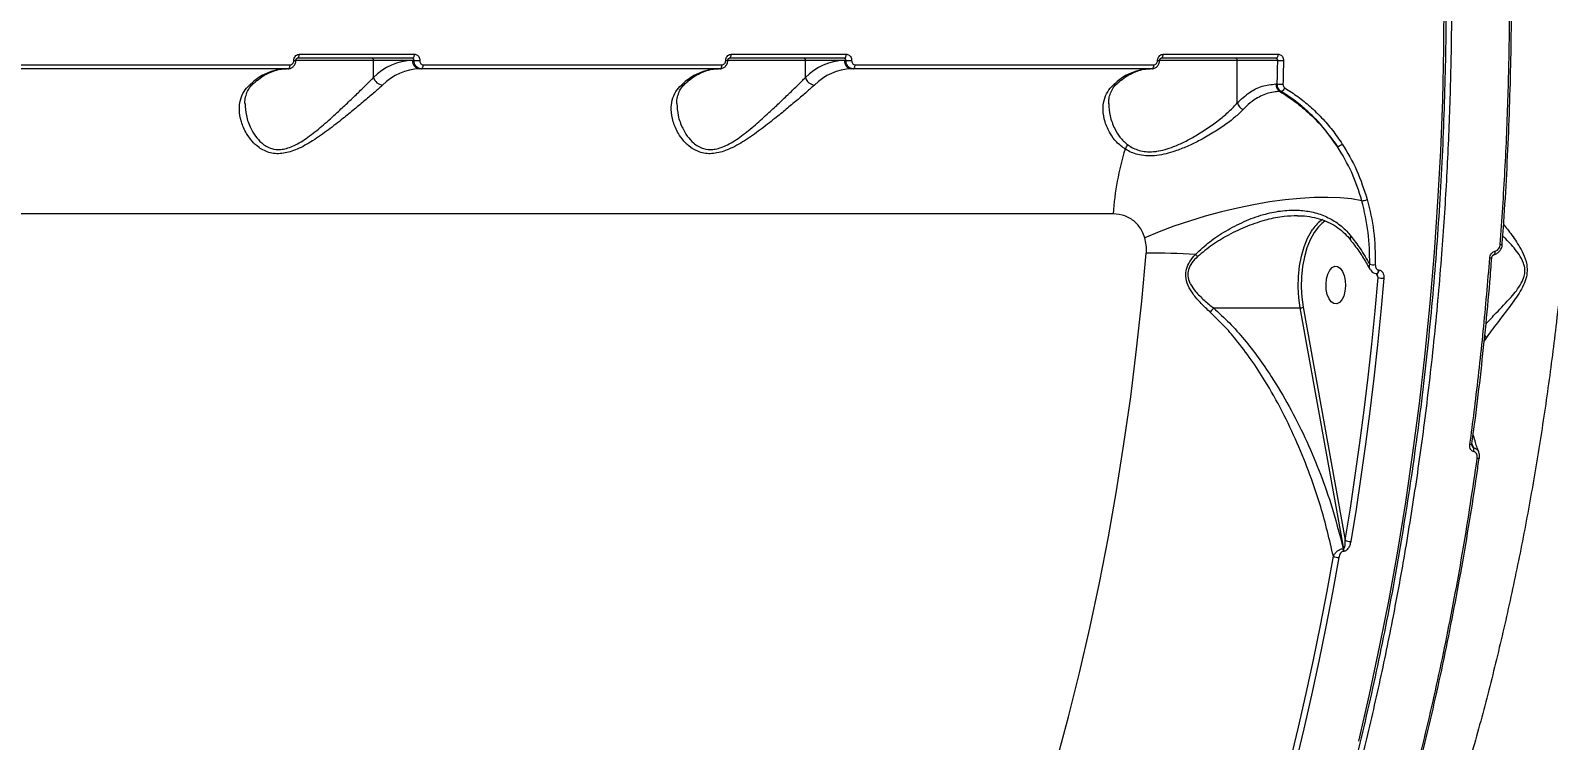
# Model space of a CAD drawing. Header units: millimetres. Extents: x -4688 to 6829, y -6350 to 4771.
# Drawn here: x 1654.7 to 2016.3, y 110 to 279 of the extents above; entities that cross this region are included whole.
import ezdxf

# ---------------------------------------------------------------- set-up
doc = ezdxf.new("R2010")
doc.units = ezdxf.units.MM
for name, color, linetype in [('DIKOM_ОБЪЕКТ', 7, 'Continuous'), ('DIKOM_РАЗМЕР_ЗОНА', 7, 'Continuous'), ('DIKOM_РАЗМЕР_ОБЪЕКТА', 7, 'Continuous')]:
    doc.layers.add(name, color=color, linetype=linetype)
doc.styles.add('style1', font='arial.ttf', dxfattribs={"width": 0.8})
doc.dimstyles.new('1-50', dxfattribs={"dimtxt": 300, "dimasz": 200, "dimexe": 100, "dimexo": 0, "dimgap": 100, "dimtad": 1, "dimtxsty": 'style1', "dimcen": 200, "dimclrd": 7, "dimclre": 7, "dimclrt": 7, "dimadec": 1, "dimazin": 2, "dimtfac": 1, "dimtmove": 0, "dimatfit": 2, "dimfxl": 0, "dimlwd": 25, "dimlwe": 18, "dimarcsym": 0})

# ---------------------------------------------------------------- blocks, each defined once
blk = doc.blocks.new('*D9')
at = {"layer": 'Defpoints', "color": 0, "transparency": 16777216}
for p in [(2285.35, 2926.08), (233.68, -3329.73), (5655.58, -3329.73)]:
    blk.add_point(p, dxfattribs=at)
at = {"layer": 'DIKOM_РАЗМЕР_ОБЪЕКТА', "color": 7, "lineweight": 18, "transparency": 16777216}
for p, q in [((2285.35, 2926.08), (5755.58, 2926.08)), ((233.68, -3329.73), (5755.58, -3329.73))]:
    blk.add_line(p, q, dxfattribs=at)
at = {"layer": 'DIKOM_РАЗМЕР_ОБЪЕКТА', "color": 7, "lineweight": 25, "transparency": 16777216}
blk.add_line((5655.58, 2726.08), (5655.58, -3129.73), dxfattribs=at)
at = {"layer": 'DIKOM_РАЗМЕР_ОБЪЕКТА', "color": 7, "transparency": 16777216}
for points in [[(5622.24, 2726.08), (5688.91, 2726.08), (5655.58, 2926.08)], [(5622.24, -3129.73), (5688.91, -3129.73), (5655.58, -3329.73)]]:
    blk.add_solid(points, dxfattribs=at)
at = {"layer": 'DIKOM_РАЗМЕР_ОБЪЕКТА', "color": 7, "transparency": 16777216, "insert": (5402.4, -130.27), "char_height": 300, "attachment_point": 5, "rotation": 90, "style": 'style1'}
blk.add_mtext('6250', dxfattribs=at)
blk = doc.blocks.new('*D10')
at = {"layer": 'Defpoints', "color": 0, "transparency": 16777216}
for p in [(2960.09, 4770.95), (741.18, -5330.34), (6729.08, -5330.34)]:
    blk.add_point(p, dxfattribs=at)
at = {"layer": 'DIKOM_РАЗМЕР_ЗОНА', "color": 7, "lineweight": 18, "transparency": 16777216}
for p, q in [((2960.09, 4770.95), (6829.08, 4770.95)), ((741.18, -5330.34), (6829.08, -5330.34))]:
    blk.add_line(p, q, dxfattribs=at)
at = {"layer": 'DIKOM_РАЗМЕР_ЗОНА', "color": 7, "lineweight": 25, "transparency": 16777216}
blk.add_line((6729.08, 4570.95), (6729.08, -5130.34), dxfattribs=at)
at = {"layer": 'DIKOM_РАЗМЕР_ЗОНА', "color": 7, "transparency": 16777216}
for points in [[(6695.74, 4570.95), (6762.41, 4570.95), (6729.08, 4770.95)], [(6695.74, -5130.34), (6762.41, -5130.34), (6729.08, -5330.34)]]:
    blk.add_solid(points, dxfattribs=at)
at = {"layer": 'DIKOM_РАЗМЕР_ЗОНА', "color": 7, "transparency": 16777216, "insert": (6475.9, -93.77), "char_height": 300, "attachment_point": 5, "rotation": 90, "style": 'style1'}
blk.add_mtext('10100', dxfattribs=at)
blk = doc.blocks.new('*D11')
at = {"layer": 'Defpoints', "color": 0, "transparency": 16777216}
for p in [(3703.08, 2652.76), (-3188.42, -47.63), (-3188.42, -4921.77)]:
    blk.add_point(p, dxfattribs=at)
at = {"layer": 'DIKOM_РАЗМЕР_ОБЪЕКТА', "color": 7, "lineweight": 18, "transparency": 16777216}
for p, q in [((3703.08, 2652.76), (3703.08, -5021.77)), ((-3188.42, -47.63), (-3188.42, -5021.77))]:
    blk.add_line(p, q, dxfattribs=at)
at = {"layer": 'DIKOM_РАЗМЕР_ОБЪЕКТА', "color": 7, "lineweight": 25, "transparency": 16777216}
blk.add_line((3503.08, -4921.77), (-2988.42, -4921.77), dxfattribs=at)
at = {"layer": 'DIKOM_РАЗМЕР_ОБЪЕКТА', "color": 7, "transparency": 16777216}
for points in [[(-2988.42, -4888.44), (-2988.42, -4955.11), (-3188.42, -4921.77)], [(3503.08, -4888.44), (3503.08, -4955.11), (3703.08, -4921.77)]]:
    blk.add_solid(points, dxfattribs=at)
at = {"layer": 'DIKOM_РАЗМЕР_ОБЪЕКТА', "color": 7, "transparency": 16777216, "insert": (4.08, -4668.6), "char_height": 300, "attachment_point": 5, "style": 'style1'}
blk.add_mtext('6900', dxfattribs=at)
blk = doc.blocks.new('*D12')
at = {"layer": 'Defpoints', "color": 0, "transparency": 16777216}
for p in [(4937.72, 2926.08), (-4688.42, -671.13), (4937.72, -6249.77)]:
    blk.add_point(p, dxfattribs=at)
at = {"layer": 'DIKOM_РАЗМЕР_ЗОНА', "color": 7, "lineweight": 18, "transparency": 16777216}
for p, q in [((4937.72, 2926.08), (4937.72, -6349.77)), ((-4688.42, -671.13), (-4688.42, -6349.77))]:
    blk.add_line(p, q, dxfattribs=at)
at = {"layer": 'DIKOM_РАЗМЕР_ЗОНА', "color": 7, "lineweight": 25, "transparency": 16777216}
blk.add_line((-4488.42, -6249.77), (4737.72, -6249.77), dxfattribs=at)
at = {"layer": 'DIKOM_РАЗМЕР_ЗОНА', "color": 7, "transparency": 16777216}
for points in [[(-4488.42, -6216.44), (-4488.42, -6283.11), (-4688.42, -6249.77)], [(4737.72, -6216.44), (4737.72, -6283.11), (4937.72, -6249.77)]]:
    blk.add_solid(points, dxfattribs=at)
at = {"layer": 'DIKOM_РАЗМЕР_ЗОНА', "color": 7, "transparency": 16777216, "insert": (124.65, -5996.6), "char_height": 300, "attachment_point": 5, "style": 'style1'}
blk.add_mtext('9650', dxfattribs=at)

msp = doc.modelspace()

# ---------------------------------------------------------------- linework, layer by layer
at = {"layer": 'DIKOM_ОБЪЕКТ', "color": 7, "linetype": 'Continuous', "lineweight": 15}
for p, q in [((1736.478, 271.865), (1717.92, 271.865)), ((1745.706, 272.365), (1718.277, 272.365)), ((1718.791, 273.331), (1746.221, 273.331)), ((1736.478, 267.815), (1736.478, 271.865)), ((1745.746, 271.865), (1736.478, 271.865)), ((1746.106, 271.865), (1745.746, 271.865)), ((1839.338, 271.865), (1820.78, 271.865)), ((1848.566, 272.365), (1821.137, 272.365)), ((1821.651, 273.331), (1849.081, 273.331)), ((1839.338, 267.815), (1839.338, 271.865)), ((1848.606, 271.865), (1839.338, 271.865)), ((1848.966, 271.865), (1848.606, 271.865)), ((1942.198, 271.865), (1923.64, 271.865)), ((1951.426, 272.365), (1923.997, 272.365)), ((1924.511, 273.331), (1951.941, 273.331)), ((1942.198, 261.763), (1942.198, 271.865)), ((1951.827, 271.865), (1942.198, 271.865)), ((1716.085, 269.865), (1644.94, 269.865)), ((1645.455, 270.825), (1716.6, 270.825)), ((1747.8, 269.865), (1747.461, 269.865)), ((1818.945, 269.865), (1747.8, 269.865)), ((1748.315, 270.825), (1819.46, 270.825)), ((1850.661, 269.865), (1850.321, 269.865)), ((1921.805, 269.865), (1850.661, 269.865)), ((1851.175, 270.825), (1922.32, 270.825)), ((1951.389, 266.252), (1951.697, 266.252)), ((1952.612, 264.468), (1952.328, 264.468)), ((1912.631, 235.363), (1612.623, 235.363)), ((2005.314, 228.148), (2005.313, 228.158)), ((1975.722, 220.181), (1975.297, 221.14)), ((1975.882, 221.961), (1975.963, 221.961)), ((1936.523, 212.949), (1957.192, 212.949)), ((1967.533, 155.66), (1957.192, 212.949)), ((1957.864, 213.114), (1967.873, 157.664)), ((2001.375, 205.698), (2001.012, 205.138)), ((1998.087, 180.606), (1998.484, 179.66)), ((1998.089, 180.64), (1998.089, 180.647)), ((1999.835, 177.233), (1999.837, 177.209)), ((1967.429, 155.66), (1967.533, 155.66)), ((1967.536, 155.013), (1967.432, 155.013))]:
    msp.add_line(p, q, dxfattribs=at)
at = {"layer": 'DIKOM_ОБЪЕКТ', "color": 7, "linetype": 'Continuous', "lineweight": 15, "flags": 128}
for points in [[(1971.106, 109.836), (1973.684, 120.949), (1976.095, 132.204), (1978.337, 143.589), (1980.407, 155.096), (1982.305, 166.714), (1984.029, 178.435), (1985.576, 190.248), (1986.947, 202.143), (1988.139, 214.11), (1989.151, 226.14), (1989.984, 238.221), (1990.635, 250.344), (1991.105, 262.499), (1991.393, 274.675), (1991.499, 286.863)], [(1718.277, 272.365), (1718.375, 272.384), (1718.47, 272.438), (1718.557, 272.527), (1718.634, 272.646), (1718.699, 272.792), (1718.747, 272.959), (1718.778, 273.14), (1718.791, 273.331)], [(1745.706, 272.365), (1745.804, 272.384), (1745.899, 272.438), (1745.987, 272.527), (1746.064, 272.646), (1746.128, 272.792), (1746.177, 272.959), (1746.208, 273.14), (1746.221, 273.331)], [(1821.137, 272.365), (1821.235, 272.384), (1821.33, 272.438), (1821.417, 272.527), (1821.495, 272.646), (1821.559, 272.792), (1821.607, 272.959), (1821.639, 273.14), (1821.651, 273.331)], [(1848.566, 272.365), (1848.664, 272.384), (1848.759, 272.438), (1848.847, 272.527), (1848.924, 272.646), (1848.988, 272.792), (1849.037, 272.959), (1849.068, 273.14), (1849.081, 273.331)], [(1923.997, 272.365), (1924.095, 272.384), (1924.19, 272.438), (1924.277, 272.527), (1924.355, 272.646), (1924.419, 272.792), (1924.467, 272.959), (1924.499, 273.14), (1924.511, 273.331)], [(1951.426, 272.365), (1951.524, 272.384), (1951.619, 272.438), (1951.707, 272.527), (1951.784, 272.646), (1951.848, 272.792), (1951.897, 272.959), (1951.928, 273.14), (1951.941, 273.331)], [(1951.697, 266.252), (1951.715, 266.954), (1951.733, 267.655), (1951.75, 268.357), (1951.766, 269.058), (1951.782, 269.76), (1951.798, 270.462), (1951.812, 271.163), (1951.827, 271.865)], [(1953.198, 271.827), (1953.184, 271.123), (1953.169, 270.42), (1953.154, 269.717), (1953.138, 269.013), (1953.122, 268.31), (1953.104, 267.607), (1953.087, 266.904), (1953.068, 266.201)], [(1716.085, 269.865), (1716.183, 269.883), (1716.278, 269.937), (1716.365, 270.025), (1716.442, 270.144), (1716.506, 270.289), (1716.555, 270.455), (1716.587, 270.635), (1716.6, 270.825)], [(1747.8, 269.865), (1747.898, 269.883), (1747.993, 269.937), (1748.08, 270.025), (1748.157, 270.144), (1748.221, 270.289), (1748.27, 270.455), (1748.302, 270.635), (1748.315, 270.825)], [(1818.945, 269.865), (1819.043, 269.883), (1819.138, 269.937), (1819.225, 270.025), (1819.302, 270.144), (1819.366, 270.289), (1819.415, 270.455), (1819.447, 270.635), (1819.46, 270.825)], [(1850.661, 269.865), (1850.758, 269.883), (1850.853, 269.937), (1850.94, 270.025), (1851.017, 270.144), (1851.081, 270.289), (1851.13, 270.455), (1851.162, 270.635), (1851.175, 270.825)], [(1921.805, 269.865), (1921.903, 269.883), (1921.998, 269.937), (1922.085, 270.025), (1922.162, 270.144), (1922.226, 270.289), (1922.275, 270.455), (1922.307, 270.635), (1922.32, 270.825)], [(1971.853, 238.481), (1969.422, 238.896), (1966.707, 239.159), (1963.733, 239.269), (1960.53, 239.223), (1957.129, 239.023), (1953.565, 238.67), (1949.872, 238.168), (1946.086, 237.522), (1942.246, 236.738), (1938.388, 235.824), (1934.552, 234.789), (1930.775, 233.644), (1927.094, 232.398), (1923.545, 231.066), (1920.165, 229.659)], [(1957.192, 212.949), (1956.856, 215.399), (1956.718, 217.92), (1956.779, 220.452), (1957.04, 222.936), (1957.494, 225.314), (1958.131, 227.528), (1958.934, 229.526), (1959.886, 231.263), (1960.18, 231.702)], [(1962.289, 233.023), (1961.52, 232.262), (1960.476, 230.873), (1959.553, 229.189), (1958.774, 227.251), (1958.157, 225.104), (1957.717, 222.799), (1957.464, 220.39), (1957.404, 217.934), (1957.538, 215.49), (1957.864, 213.114)], [(1963.15, 233.658), (1962.662, 233.324), (1962.289, 233.023)], [(1969.265, 230.043), (1969.132, 229.792), (1969.061, 229.567), (1969.054, 229.378), (1969.111, 229.232), (1969.12, 229.221)], [(1899.202, 105.345), (1901.989, 115.664), (1904.612, 126.144), (1907.069, 136.774), (1909.359, 147.544), (1911.478, 158.445), (1913.424, 169.467), (1915.197, 180.598), (1916.794, 191.83), (1918.214, 203.15), (1919.455, 214.55), (1920.517, 226.018)], [(2003.565, 226.445), (2003.564, 226.214), (2003.532, 226.005), (2003.473, 225.83), (2003.389, 225.701), (2003.286, 225.624), (2003.227, 225.606)], [(1963.633, 216.156), (1963.388, 217.345), (1963.326, 218.62), (1963.45, 219.878), (1963.753, 221.016), (1964.208, 221.943), (1964.779, 222.584), (1965.42, 222.886), (1966.079, 222.825), (1966.703, 222.406), (1967.24, 221.663), (1967.648, 220.656), (1967.893, 219.467), (1967.956, 218.192), (1967.831, 216.934), (1967.529, 215.796), (1967.073, 214.869), (1966.502, 214.228), (1965.861, 213.926), (1965.202, 213.987), (1964.579, 214.406), (1964.041, 215.149), (1963.633, 216.156)], [(1975.376, 221.118), (1975.514, 221.156), (1975.647, 221.271), (1975.759, 221.454), (1975.839, 221.691), (1975.882, 221.961)], [(1975.445, 221.119), (1975.45, 221.118), (1975.595, 221.156), (1975.728, 221.271), (1975.839, 221.454), (1975.92, 221.691), (1975.963, 221.961)], [(1967.873, 157.664), (1969.123, 165.341), (1970.298, 173.062), (1971.396, 180.826), (1972.416, 188.63), (1973.36, 196.47), (1974.225, 204.344), (1975.013, 212.248), (1975.722, 220.181)], [(1977.087, 220.019), (1976.377, 212.068), (1975.587, 204.144), (1974.72, 196.252), (1973.774, 188.393), (1972.751, 180.571), (1971.65, 172.788), (1970.473, 165.048), (1969.219, 157.353)], [(1997.597, 180.519), (1997.754, 180.524), (1997.886, 180.538), (1997.988, 180.562), (1998.056, 180.594), (1998.087, 180.632), (1998.089, 180.64)], [(1999.837, 177.209), (1999.832, 177.194), (1999.795, 177.157), (1999.725, 177.127), (1999.624, 177.104), (1999.496, 177.091), (1999.345, 177.086)], [(1950.738, 89.67), (1952.829, 97.426), (1954.835, 105.265), (1956.757, 113.184), (1958.594, 121.179), (1960.344, 129.246), (1962.007, 137.383), (1963.582, 145.585), (1965.068, 153.85)], [(1966.375, 153.554), (1964.885, 145.271), (1963.307, 137.05), (1961.641, 128.895), (1959.887, 120.81), (1958.046, 112.797), (1956.12, 104.861), (1954.109, 97.005), (1952.013, 89.232)]]:
    msp.add_lwpolyline(points, dxfattribs=at)
at = {"layer": 'DIKOM_ОБЪЕКТ', "color": 7, "linetype": 'Continuous', "lineweight": 15}
for centre, radius, start, end in [((1717.627, 274.288), 2.466, 266.52691, 277.82539), ((1736.011, 271.898), 0.468, 355.941, 85.2632), ((1746.244, 258.096), 13.778, 92.07182, 135.14077), ((1747.615, 271.733), 1.874, 175.941, 265.2632), ((1747.43, 294.745), 22.918, 266.68983, 270.12123), ((1820.487, 274.288), 2.466, 266.52691, 277.82539), ((1838.871, 271.898), 0.468, 355.941, 85.2632), ((1849.104, 258.096), 13.778, 92.07182, 135.14077), ((1850.475, 271.733), 1.874, 175.941, 265.2632), ((1850.29, 294.745), 22.918, 266.68983, 270.12123), ((1923.347, 274.288), 2.466, 266.52691, 277.82539), ((1941.731, 271.898), 0.468, 355.941, 85.2632), ((1953.15, 294.745), 22.918, 266.68983, 270.12123), ((1716.22, 256.752), 13.122, 92.07182, 135.14077), ((1738.785, 268.378), 2.375, 193.71354, 266.33967), ((1747.935, 256.752), 13.122, 92.07182, 135.14077), ((1819.08, 256.752), 13.122, 92.07182, 135.14077), ((1841.645, 268.378), 2.375, 193.71354, 266.33967), ((1850.795, 256.752), 13.122, 92.07182, 135.14077), ((1921.94, 256.752), 13.122, 92.07182, 135.14077), ((1706.954, 267.321), 1.314, 268.45368, 311.70223), ((1809.814, 267.321), 1.314, 268.45368, 311.70223), ((1912.674, 267.321), 1.314, 268.45368, 311.70223), ((1953.444, 266.195), 2.056, 178.40747, 237.13878), ((1953.02, 283.176), 16.976, 265.5293, 270.16297), ((1952.281, 265.728), 1.302, 284.70398, 341.12763), ((1944.62, 262.49), 2.528, 196.70825, 246.18643), ((1980.009, 230.901), 67.525, 162.88595, 176.21098), ((1913.246, 252.683), 2.935, 319.37139, 342.84164), ((1965.85, 253.31), 1.894, 274.81185, 314.89605), ((1971.991, 241.184), 2.707, 267.07144, 295.29354), ((1967.321, 226.945), 8.58, 124.16159, 146.32924), ((2004.968, 228.854), 0.787, 259.6568, 296.15764), ((1920.09, -1.782), 227.8, 86.94587, 89.89257), ((1908.18, 201.387), 34.192, 44.09711, 45.30789), ((2002.487, 225.544), 0.698, 257.82257, 299.26059), ((1974.673, 228.015), 4.773, 258.63424, 274.68033), ((1977.043, 225.497), 5.477, 256.04258, 270.46346), ((1928.766, 218.125), 9.325, 318.3772, 326.28433), ((1957.207, 214.334), 1.385, 269.37412, 298.29186), ((1996.959, 179.193), 1.595, 344.24007, 17.02909), ((1965.561, 155.329), 1.897, 350.40406, 10.04601), ((1965.665, 155.329), 1.897, 350.40406, 10.04601), ((1969.187, 160.287), 2.933, 243.38061, 270.63312), ((1966.361, 156.523), 2.969, 244.18067, 270.26837)]:
    msp.add_arc(centre, radius, start, end, dxfattribs=at)
for points, knots in [([(1980.344, 430.572), (1981.124, 426.251), (1982.893, 416.448), (1985.293, 400.903), (1987.541, 383.964), (1989.426, 366.771), (1990.946, 349.373), (1991.999, 333.223), (1992.678, 318.422), (1993.071, 304.993), (1993.243, 291.527), (1993.187, 276.727), (1992.82, 260.599), (1992.049, 243.17), (1990.849, 224.993), (1989.161, 206.127), (1987, 187.32), (1984.494, 169.364), (1981.932, 153.686), (1979.097, 138.355), (1976, 123.367), (1972.301, 107.416), (1968.07, 91.034), (1963.261, 74.317), (1958.015, 57.959), (1952.59, 42.626), (1947.499, 29.478), (1942.211, 16.834), (1936.733, 4.681), (1930.523, -7.993), (1924.013, -20.216), (1917.217, -31.947), (1910.132, -43.173), (1902.771, -53.862), (1895.143, -63.985), (1887.358, -73.393), (1879.446, -82.079), (1871.425, -90.047), (1863.198, -97.397), (1854.785, -104.099), (1846.898, -109.636), (1839.61, -114.179), (1832.949, -117.838), (1828.144, -120.271), (1825.546, -121.357), (1825.21, -121.498)], [0, 0, 0, 0, 0.0193268, 0.0438438, 0.068475, 0.0931491, 0.118025, 0.1429451, 0.161843, 0.180741, 0.1997169, 0.2186927, 0.2432097, 0.2678409, 0.292515, 0.3205472, 0.3486427, 0.3738249, 0.399053, 0.4180555, 0.4425725, 0.4672037, 0.4918778, 0.51991, 0.5480055, 0.5731877, 0.5984158, 0.6174184, 0.6419354, 0.6665665, 0.6912406, 0.7161362, 0.7410762, 0.7661674, 0.7914513, 0.8167816, 0.8412986, 0.8659298, 0.8906038, 0.9154994, 0.9404393, 0.9593274, 0.9782155, 0.9971813, 1, 1, 1, 1]), ([(2020.335, 362.387), (2020.836, 356.181), (2021.841, 343.755), (2022.761, 324.885), (2023.244, 305.865), (2023.239, 286.677), (2022.748, 267.405), (2021.759, 248.06), (2020.269, 228.742), (2018.395, 210.679), (2016.243, 193.922), (2013.905, 178.447), (2011.23, 163.122), (2008.216, 147.95), (2004.866, 132.979), (2001.178, 118.221), (1997.16, 103.731), (1993.085, 90.414), (1989.028, 78.245), (1985.088, 67.279), (1980.992, 56.674), (1976.748, 46.423), (1972.32, 36.44), (1967.787, 26.896), (1963.17, 17.8), (1958.477, 9.132), (1953.634, 0.753), (1948.537, -7.505), (1943.184, -15.598), (1937.624, -23.425), (1931.974, -30.791), (1927.236, -36.611), (1924.323, -39.849), (1923.36, -40.919)], [0, 0, 0, 0, 0.0400056, 0.0801075, 0.1205162, 0.1610245, 0.2019324, 0.2429438, 0.2842733, 0.3257097, 0.3596322, 0.3936139, 0.427782, 0.4620106, 0.4964808, 0.5310132, 0.5657369, 0.6005244, 0.6289343, 0.6573792, 0.6850527, 0.7127263, 0.74053, 0.7683337, 0.7948016, 0.8212694, 0.8478513, 0.8744332, 0.9027755, 0.9311527, 0.9587602, 0.9863678, 1, 1, 1, 1]), ([(2004.826, 228.08), (2005.226, 233.942), (2006.027, 245.677), (2006.737, 263.419), (2007.115, 281.253), (2007.033, 293.174), (2006.991, 299.139)], [0, 0, 0, 0, 0.24887747, 0.49819962, 0.74887264, 1, 1, 1, 1]), ([(2005.271, 228.161), (2005.369, 229.412), (2005.765, 234.467), (2006.295, 243.375), (2006.859, 254.876), (2007.25, 266.411), (2007.478, 277.965), (2007.555, 288.873), (2007.478, 295.926), (2007.443, 299.124)], [0, 0, 0, 0, 0.0533121, 0.2155153, 0.377836, 0.5402394, 0.7026896, 0.8651422, 1, 1, 1, 1]), ([(1823.661, -121.488), (1824.219, -121.25), (1826.716, -120.185), (1831.113, -117.984), (1836.846, -114.88), (1842.529, -111.448), (1848.163, -107.722), (1853.741, -103.696), (1859.261, -99.376), (1864.716, -94.763), (1870.104, -89.862), (1875.42, -84.677), (1880.661, -79.211), (1885.821, -73.468), (1890.897, -67.454), (1895.886, -61.172), (1900.784, -54.627), (1905.587, -47.825), (1910.291, -40.77), (1914.893, -33.468), (1919.389, -25.925), (1923.776, -18.145), (1928.051, -10.136), (1932.211, -1.903), (1936.253, 6.548), (1940.173, 15.211), (1943.969, 24.078), (1947.637, 33.143), (1951.176, 42.4), (1954.582, 51.841), (1957.853, 61.459), (1960.987, 71.247), (1963.981, 81.198), (1966.833, 91.304), (1969.541, 101.558), (1972.102, 111.952), (1974.516, 122.478), (1976.78, 133.128), (1978.892, 143.894), (1980.851, 154.768), (1982.656, 165.743), (1984.305, 176.809), (1985.797, 187.958), (1987.13, 199.183), (1988.304, 210.474), (1989.318, 221.823), (1990.172, 233.222), (1990.863, 244.662), (1991.394, 256.134), (1991.759, 267.63), (1991.948, 277.877), (1991.974, 284.29), (1991.984, 286.864)], [0, 0, 0, 0, 0.0058769, 0.0262677, 0.0466645, 0.067067, 0.0874749, 0.1078877, 0.1283049, 0.1487259, 0.1691502, 0.1895772, 0.2100064, 0.2304374, 0.2508697, 0.271303, 0.291737, 0.3121714, 0.332606, 0.3530406, 0.3734749, 0.393909, 0.4143428, 0.434776, 0.4552088, 0.4756411, 0.4960728, 0.516504, 0.5369346, 0.5573646, 0.5777942, 0.5982232, 0.6186517, 0.6390797, 0.6595072, 0.6799343, 0.700361, 0.7207873, 0.7412132, 0.7616388, 0.7820641, 0.8024891, 0.8229139, 0.8433384, 0.8637627, 0.8841868, 0.9046108, 0.9250347, 0.9454584, 0.9658821, 0.9863057, 1, 1, 1, 1]), ([(1716.119, 269.884), (1716.17, 269.88), (1716.442, 269.856), (1716.924, 270.043), (1717.47, 270.455), (1717.831, 271.067), (1717.99, 271.569), (1717.958, 271.831), (1717.956, 271.847)], [0, 0, 0, 0, 0.0531019, 0.2781556, 0.5037802, 0.7375314, 0.9841369, 1, 1, 1, 1]), ([(1716.6, 270.825), (1716.696, 270.836), (1716.89, 270.858), (1717.15, 271.03), (1717.349, 271.285), (1717.458, 271.566), (1717.472, 271.753), (1717.477, 271.827)], [0, 0, 0, 0, 0.21424003, 0.428583, 0.64317351, 0.85808196, 1, 1, 1, 1]), ([(1717.477, 271.827), (1717.486, 271.938), (1717.507, 272.218), (1717.669, 272.64), (1717.967, 273.022), (1718.357, 273.281), (1718.647, 273.314), (1718.791, 273.331)], [0, 0, 0, 0, 0.1418471, 0.3567284, 0.5713333, 0.7857186, 1, 1, 1, 1]), ([(1717.967, 271.845), (1717.967, 271.876), (1717.967, 271.962), (1718.007, 272.1), (1718.076, 272.23), (1718.157, 272.318), (1718.237, 272.363), (1718.263, 272.367), (1718.279, 272.365), (1718.279, 272.365)], [0, 0, 0, 0, 0.0835412, 0.2335453, 0.3872046, 0.5495173, 0.7301887, 0.9907863, 1, 1, 1, 1]), ([(1746.106, 271.865), (1746.105, 271.921), (1746.102, 272.034), (1746.037, 272.184), (1745.934, 272.297), (1745.817, 272.357), (1745.737, 272.363), (1745.706, 272.365)], [0, 0, 0, 0, 0.21547407, 0.43064771, 0.64534848, 0.85958516, 1, 1, 1, 1]), ([(1747.8, 269.865), (1747.675, 269.875), (1747.357, 269.899), (1746.877, 270.138), (1746.446, 270.591), (1746.157, 271.19), (1746.123, 271.64), (1746.106, 271.865)], [0, 0, 0, 0, 0.1407273, 0.3554498, 0.5702908, 0.7851571, 1, 1, 1, 1]), ([(1746.221, 273.331), (1746.315, 273.323), (1746.553, 273.305), (1746.912, 273.125), (1747.232, 272.785), (1747.445, 272.334), (1747.467, 271.996), (1747.478, 271.827)], [0, 0, 0, 0, 0.14062014, 0.3550994, 0.56986808, 0.78488261, 1, 1, 1, 1]), ([(1747.478, 271.827), (1747.485, 271.714), (1747.5, 271.489), (1747.642, 271.188), (1747.855, 270.962), (1748.093, 270.842), (1748.252, 270.829), (1748.315, 270.825)], [0, 0, 0, 0, 0.2151387, 0.4301737, 0.6449794, 0.8594762, 1, 1, 1, 1]), ([(1818.979, 269.884), (1819.03, 269.88), (1819.302, 269.856), (1819.784, 270.043), (1820.33, 270.455), (1820.691, 271.067), (1820.851, 271.569), (1820.818, 271.831), (1820.816, 271.847)], [0, 0, 0, 0, 0.05310194, 0.27815557, 0.5037802, 0.73753141, 0.98413688, 1, 1, 1, 1]), ([(1819.46, 270.825), (1819.556, 270.836), (1819.75, 270.858), (1820.01, 271.03), (1820.209, 271.285), (1820.318, 271.566), (1820.332, 271.753), (1820.337, 271.827)], [0, 0, 0, 0, 0.21424003, 0.428583, 0.64317351, 0.85808196, 1, 1, 1, 1]), ([(1820.337, 271.827), (1820.346, 271.938), (1820.367, 272.218), (1820.529, 272.64), (1820.827, 273.022), (1821.217, 273.281), (1821.507, 273.314), (1821.651, 273.331)], [0, 0, 0, 0, 0.1418471, 0.3567284, 0.5713333, 0.7857186, 1, 1, 1, 1]), ([(1820.827, 271.845), (1820.827, 271.876), (1820.827, 271.962), (1820.867, 272.1), (1820.936, 272.23), (1821.017, 272.318), (1821.097, 272.363), (1821.123, 272.367), (1821.139, 272.365), (1821.139, 272.365)], [0, 0, 0, 0, 0.0835412, 0.2335453, 0.3872046, 0.5495173, 0.7301887, 0.9907863, 1, 1, 1, 1]), ([(1848.966, 271.865), (1848.965, 271.921), (1848.962, 272.034), (1848.897, 272.184), (1848.794, 272.297), (1848.677, 272.357), (1848.597, 272.363), (1848.566, 272.365)], [0, 0, 0, 0, 0.2154741, 0.4306477, 0.6453485, 0.8595852, 1, 1, 1, 1]), ([(1850.661, 269.865), (1850.535, 269.875), (1850.217, 269.899), (1849.737, 270.138), (1849.307, 270.591), (1849.017, 271.19), (1848.983, 271.64), (1848.966, 271.865)], [0, 0, 0, 0, 0.1407273, 0.3554498, 0.5702908, 0.7851571, 1, 1, 1, 1]), ([(1849.081, 273.331), (1849.175, 273.323), (1849.414, 273.305), (1849.772, 273.125), (1850.092, 272.785), (1850.306, 272.334), (1850.327, 271.996), (1850.338, 271.827)], [0, 0, 0, 0, 0.1406201, 0.3550994, 0.5698681, 0.7848826, 1, 1, 1, 1]), ([(1850.338, 271.827), (1850.346, 271.714), (1850.36, 271.489), (1850.502, 271.188), (1850.715, 270.962), (1850.953, 270.842), (1851.112, 270.829), (1851.175, 270.825)], [0, 0, 0, 0, 0.21513871, 0.43017365, 0.64497936, 0.85947623, 1, 1, 1, 1]), ([(1921.839, 269.884), (1921.891, 269.88), (1922.162, 269.856), (1922.644, 270.043), (1923.19, 270.455), (1923.551, 271.067), (1923.711, 271.569), (1923.678, 271.831), (1923.676, 271.847)], [0, 0, 0, 0, 0.0531019, 0.2781556, 0.5037802, 0.7375314, 0.9841369, 1, 1, 1, 1]), ([(1922.32, 270.825), (1922.417, 270.836), (1922.61, 270.858), (1922.87, 271.03), (1923.069, 271.285), (1923.178, 271.566), (1923.192, 271.753), (1923.198, 271.827)], [0, 0, 0, 0, 0.21424, 0.428583, 0.6431735, 0.858082, 1, 1, 1, 1]), ([(1923.198, 271.827), (1923.206, 271.938), (1923.227, 272.218), (1923.389, 272.64), (1923.687, 273.022), (1924.077, 273.281), (1924.367, 273.314), (1924.511, 273.331)], [0, 0, 0, 0, 0.1418471, 0.3567284, 0.5713333, 0.7857186, 1, 1, 1, 1]), ([(1923.687, 271.845), (1923.687, 271.876), (1923.687, 271.962), (1923.727, 272.1), (1923.796, 272.23), (1923.877, 272.318), (1923.957, 272.363), (1923.983, 272.367), (1923.999, 272.365), (1923.999, 272.365)], [0, 0, 0, 0, 0.0835412, 0.2335453, 0.3872046, 0.5495173, 0.7301887, 0.9907863, 1, 1, 1, 1]), ([(1951.827, 271.865), (1951.825, 271.921), (1951.822, 272.034), (1951.757, 272.184), (1951.654, 272.297), (1951.537, 272.357), (1951.457, 272.363), (1951.426, 272.365)], [0, 0, 0, 0, 0.2154741, 0.4306477, 0.6453485, 0.8595852, 1, 1, 1, 1]), ([(1951.941, 273.331), (1952.035, 273.323), (1952.274, 273.305), (1952.632, 273.125), (1952.952, 272.785), (1953.166, 272.334), (1953.187, 271.996), (1953.198, 271.827)], [0, 0, 0, 0, 0.1406201, 0.3550994, 0.5698681, 0.7848826, 1, 1, 1, 1]), ([(1705.848, 261.576), (1705.908, 260.633), (1706.034, 258.685), (1706.986, 256.041), (1708.27, 253.827), (1709.543, 252.375), (1710.901, 251.391), (1712.382, 250.736), (1713.829, 250.592), (1715.269, 250.784), (1716.458, 251.11), (1718.594, 252.056), (1721.36, 253.891), (1724.622, 256.572), (1727.596, 259.256), (1730.265, 261.756), (1732.578, 263.966), (1734.733, 266.05), (1735.891, 267.221), (1736.478, 267.815)], [0, 0, 0, 0, 0.08373213, 0.17304382, 0.23023977, 0.28860065, 0.32254719, 0.35740503, 0.4073006, 0.42059226, 0.45172428, 0.48389307, 0.56074885, 0.64262817, 0.72675779, 0.794632, 0.86368792, 0.93089378, 1, 1, 1, 1]), ([(1707.832, 266.343), (1708.101, 266.582), (1708.887, 267.28), (1710.215, 268.219), (1711.812, 269.064), (1713.429, 269.618), (1714.74, 269.842), (1715.516, 269.86), (1715.745, 269.865)], [0, 0, 0, 0, 0.1033917, 0.301913, 0.5017395, 0.7047507, 0.9124602, 1, 1, 1, 1]), ([(1808.708, 261.576), (1808.768, 260.633), (1808.894, 258.685), (1809.846, 256.041), (1811.13, 253.827), (1812.403, 252.375), (1813.761, 251.391), (1815.242, 250.736), (1816.689, 250.592), (1818.13, 250.784), (1819.318, 251.11), (1821.454, 252.056), (1824.221, 253.891), (1827.482, 256.572), (1830.456, 259.256), (1833.125, 261.756), (1835.438, 263.966), (1837.593, 266.05), (1838.751, 267.221), (1839.338, 267.815)], [0, 0, 0, 0, 0.0837321, 0.1730438, 0.2302398, 0.2886007, 0.3225472, 0.357405, 0.4073006, 0.4205923, 0.4517243, 0.4838931, 0.5607489, 0.6426282, 0.7267578, 0.794632, 0.8636879, 0.9308938, 1, 1, 1, 1]), ([(1810.692, 266.343), (1810.961, 266.582), (1811.747, 267.28), (1813.075, 268.219), (1814.672, 269.064), (1816.289, 269.618), (1817.6, 269.842), (1818.376, 269.86), (1818.606, 269.865)], [0, 0, 0, 0, 0.1033917, 0.301913, 0.5017395, 0.7047507, 0.9124602, 1, 1, 1, 1]), ([(1913.552, 266.343), (1913.821, 266.582), (1914.607, 267.28), (1915.935, 268.219), (1917.532, 269.064), (1919.149, 269.618), (1920.46, 269.842), (1921.236, 269.86), (1921.466, 269.865)], [0, 0, 0, 0, 0.1033917, 0.301913, 0.5017395, 0.7047507, 0.9124602, 1, 1, 1, 1]), ([(1738.634, 266.008), (1738.027, 265.462), (1736.793, 264.354), (1734.469, 262.381), (1731.915, 260.251), (1729.006, 257.884), (1725.703, 255.305), (1722.074, 252.736), (1718.472, 250.691), (1715.525, 249.746), (1713.391, 249.616), (1711.852, 249.832), (1710.426, 250.352), (1708.909, 251.269), (1707.44, 252.653), (1705.961, 254.735), (1704.847, 257.302), (1704.394, 260.002), (1704.656, 262.429), (1705.438, 264.417), (1706.454, 265.509), (1706.919, 266.008)], [0, 0, 0, 0, 0.0545824, 0.1110311, 0.1659464, 0.2220128, 0.2890718, 0.3579604, 0.4226727, 0.4774036, 0.5047497, 0.5330995, 0.5623538, 0.592382, 0.6398889, 0.6885844, 0.7592835, 0.8320596, 0.8901594, 0.9498675, 1, 1, 1, 1]), ([(1705.847, 261.576), (1705.843, 261.626), (1705.796, 262.203), (1705.974, 263.196), (1706.39, 264.473), (1707.003, 265.505), (1707.584, 266.081), (1707.844, 266.339)], [0, 0, 0, 0, 0.0261844, 0.2986222, 0.570569, 0.8074418, 1, 1, 1, 1]), ([(1841.494, 266.008), (1840.887, 265.462), (1839.653, 264.354), (1837.329, 262.381), (1834.775, 260.251), (1831.866, 257.884), (1828.563, 255.305), (1824.934, 252.736), (1821.332, 250.691), (1818.385, 249.746), (1816.251, 249.616), (1814.712, 249.832), (1813.286, 250.352), (1811.769, 251.269), (1810.3, 252.653), (1808.821, 254.735), (1807.707, 257.302), (1807.254, 260.002), (1807.516, 262.429), (1808.298, 264.417), (1809.315, 265.509), (1809.779, 266.008)], [0, 0, 0, 0, 0.0545824, 0.1110311, 0.1659464, 0.2220128, 0.2890718, 0.3579604, 0.4226727, 0.4774036, 0.5047497, 0.5330995, 0.5623538, 0.592382, 0.6398889, 0.6885844, 0.7592835, 0.8320596, 0.8901594, 0.9498675, 1, 1, 1, 1]), ([(1808.707, 261.576), (1808.703, 261.626), (1808.656, 262.203), (1808.834, 263.196), (1809.25, 264.473), (1809.863, 265.505), (1810.444, 266.081), (1810.704, 266.339)], [0, 0, 0, 0, 0.0261844, 0.2986222, 0.570569, 0.8074418, 1, 1, 1, 1]), ([(1915.474, 250.772), (1914.766, 251.294), (1913.35, 252.341), (1911.755, 254.617), (1910.579, 257.232), (1910.118, 259.957), (1910.364, 262.374), (1911.14, 264.392), (1912.162, 265.494), (1912.639, 266.008)], [0, 0, 0, 0, 0.1281522, 0.2567389, 0.4268156, 0.5968782, 0.7373104, 0.8775716, 1, 1, 1, 1]), ([(1911.578, 261.524), (1911.585, 261.937), (1911.599, 262.854), (1911.955, 264.124), (1912.583, 265.269), (1913.134, 266), (1913.528, 266.312), (1913.562, 266.339)], [0, 0, 0, 0, 0.22050198, 0.48946668, 0.75587037, 0.9790023, 1, 1, 1, 1]), ([(1942.198, 261.763), (1943.113, 262.609), (1944.997, 264.352), (1948.109, 265.926), (1950.285, 266.142), (1951.389, 266.252)], [0, 0, 0, 0, 0.3175173, 0.6539172, 1, 1, 1, 1]), ([(1952.328, 264.468), (1951.307, 264.372), (1949.235, 264.177), (1946.558, 262.77), (1944.696, 261.288), (1943.844, 260.425), (1943.599, 260.177)], [0, 0, 0, 0, 0.3362341, 0.6822364, 0.9087879, 1, 1, 1, 1]), ([(1952.612, 264.468), (1952.568, 264.496), (1952.356, 264.631), (1952.033, 264.979), (1951.745, 265.576), (1951.713, 266.027), (1951.697, 266.252)], [0, 0, 0, 0, 0.0806489, 0.3870727, 0.6935679, 1, 1, 1, 1]), ([(1952.328, 264.468), (1953.566, 263.677), (1956.053, 262.087), (1959.589, 259.069), (1962.989, 255.569), (1964.998, 252.81), (1966.009, 251.422)], [0, 0, 0, 0, 0.2373861, 0.4771596, 0.7370093, 1, 1, 1, 1]), ([(1966.009, 251.422), (1964.521, 253.483), (1962.27, 256.601), (1958.631, 260.096), (1955.72, 262.486), (1953.637, 263.814), (1952.612, 264.468)], [0, 0, 0, 0, 0.3951678, 0.5979285, 0.8021812, 1, 1, 1, 1]), ([(1953.068, 266.201), (1953.075, 266.088), (1953.088, 265.862), (1953.228, 265.562), (1953.387, 265.388), (1953.492, 265.32), (1953.514, 265.306)], [0, 0, 0, 0, 0.3067236, 0.613302, 0.919473, 1, 1, 1, 1]), ([(1953.514, 265.306), (1954.559, 264.638), (1956.646, 263.303), (1959.57, 260.917), (1962.327, 258.244), (1964.907, 255.278), (1966.425, 253.074), (1967.187, 251.968)], [0, 0, 0, 0, 0.1976813, 0.3947, 0.5930892, 0.7957984, 1, 1, 1, 1]), ([(1911.557, 261.589), (1911.624, 260.615), (1911.761, 258.634), (1912.777, 255.901), (1914.15, 253.509), (1915.411, 252.386), (1916.051, 251.817)], [0, 0, 0, 0, 0.2830979, 0.5754365, 0.784745, 1, 1, 1, 1]), ([(1916.051, 251.817), (1916.191, 251.719), (1917.094, 251.091), (1918.655, 250.39), (1920.838, 250.074), (1922.155, 250.123), (1923.544, 250.303), (1925.006, 250.624), (1927.245, 251.387), (1929.689, 252.49), (1932.452, 253.999), (1935.267, 255.788), (1937.969, 257.772), (1940.372, 259.794), (1941.584, 261.101), (1942.198, 261.763)], [0, 0, 0, 0, 0.0201015, 0.1287258, 0.1852706, 0.2440052, 0.254864, 0.3167944, 0.3805909, 0.4664196, 0.5546309, 0.663824, 0.7761654, 0.8865567, 1, 1, 1, 1]), ([(1943.599, 260.177), (1942.967, 259.563), (1941.683, 258.316), (1939.146, 256.403), (1936.234, 254.493), (1933.24, 252.8), (1930.246, 251.353), (1927.635, 250.317), (1925.204, 249.596), (1923.038, 249.187), (1920.89, 249.078), (1918.399, 249.379), (1916.623, 250.073), (1915.628, 250.678), (1915.474, 250.772)], [0, 0, 0, 0, 0.1084786, 0.2202175, 0.3276464, 0.4383071, 0.5238012, 0.6115056, 0.6745126, 0.7390859, 0.8027725, 0.8688952, 0.9797316, 1, 1, 1, 1]), ([(1971.853, 238.481), (1971.121, 240.753), (1969.641, 245.35), (1967.229, 249.383), (1966.009, 251.422)], [0, 0, 0, 0, 0.4941564, 1, 1, 1, 1]), ([(1967.187, 251.968), (1968.405, 249.932), (1970.869, 245.811), (1972.382, 241.113), (1973.147, 238.737)], [0, 0, 0, 0, 0.4941765, 1, 1, 1, 1]), ([(1973.147, 238.737), (1973.744, 236.251), (1974.953, 231.218), (1975.026, 225.933), (1975.063, 223.258)], [0, 0, 0, 0, 0.4938421, 1, 1, 1, 1]), ([(1920.165, 229.659), (1919.976, 230.179), (1919.449, 231.633), (1917.874, 233.558), (1915.456, 235.074), (1913.579, 235.266), (1912.631, 235.363)], [0, 0, 0, 0, 0.1529617, 0.4283712, 0.7114357, 1, 1, 1, 1]), ([(1932.227, 225.694), (1933.329, 226.725), (1935.56, 228.812), (1939.507, 231.382), (1943.792, 233.614), (1948.177, 235.217), (1952.487, 236.137), (1956.357, 236.337), (1959.937, 235.894), (1963.112, 234.896), (1966.055, 233.255), (1968.05, 231.519), (1969.031, 230.327), (1969.265, 230.043)], [0, 0, 0, 0, 0.102482, 0.2075129, 0.3191327, 0.4335144, 0.5324169, 0.6339808, 0.7173043, 0.8028965, 0.8863178, 0.9729279, 1, 1, 1, 1]), ([(1973.733, 223.335), (1973.699, 225.89), (1973.632, 231.061), (1972.45, 235.988), (1971.853, 238.481)], [0, 0, 0, 0, 0.4938461, 1, 1, 1, 1]), ([(1956.54, 234.848), (1955.488, 234.837), (1953.052, 234.811), (1949.034, 233.97), (1944.566, 232.498), (1940.244, 230.446), (1936.198, 228.073), (1933.897, 226.151), (1932.735, 225.181)], [0, 0, 0, 0, 0.12568404, 0.29114375, 0.47471971, 0.66255656, 0.82971519, 1, 1, 1, 1]), ([(1956.537, 234.869), (1956.88, 234.876), (1958.047, 234.9), (1959.962, 234.63), (1962.223, 234.068), (1964.297, 233.209), (1966.168, 232.074), (1967.798, 230.764), (1968.693, 229.704), (1969.11, 229.211)], [0, 0, 0, 0, 0.0698046, 0.2376818, 0.402735, 0.5616213, 0.7158657, 0.86762, 1, 1, 1, 1]), ([(2005.617, 232.839), (2005.672, 232.772), (2006.319, 231.979), (2007.512, 230.398), (2008.969, 228.265), (2010.082, 226.376), (2010.937, 224.4), (2011.301, 222.303), (2011.105, 220.318), (2010.362, 218.321), (2009.292, 216.428), (2007.424, 213.678), (2004.82, 210.34), (2002.636, 207.471), (2001.588, 205.997), (2001.375, 205.698)], [0, 0, 0, 0, 0.012877, 0.1513486, 0.2219428, 0.2931363, 0.3699423, 0.4181726, 0.4672395, 0.520145, 0.5795121, 0.6404855, 0.7974859, 0.9589321, 1, 1, 1, 1]), ([(1920.517, 226.018), (1920.522, 226.076), (1920.572, 226.716), (1920.567, 227.97), (1920.3, 229.089), (1920.165, 229.659)], [0, 0, 0, 0, 0.04681166, 0.51427785, 1, 1, 1, 1]), ([(1969.078, 229.21), (1969.256, 228.987), (1970.155, 227.862), (1971.61, 225.791), (1972.986, 223.634), (1973.637, 222.4), (1973.793, 222.103)], [0, 0, 0, 0, 0.096175, 0.4862857, 0.8765586, 1, 1, 1, 1]), ([(1969.265, 230.043), (1970.009, 229.064), (1971.681, 226.865), (1973, 224.595), (1973.733, 223.335)], [0, 0, 0, 0, 0.4451133, 1, 1, 1, 1]), ([(2001.428, 209.205), (2002.226, 210.046), (2004.052, 211.97), (2006.64, 214.614), (2008.67, 217.042), (2009.799, 218.658), (2010.549, 220.325), (2010.708, 221.51), (2010.667, 222.583), (2010.314, 224.015), (2009.338, 225.683), (2008.104, 227.269), (2006.762, 228.765), (2005.892, 229.597), (2005.417, 230.052)], [0, 0, 0, 0, 0.1504866, 0.3443874, 0.4133799, 0.4836468, 0.541461, 0.5840281, 0.5937675, 0.6462988, 0.7340111, 0.8164484, 0.8996926, 1, 1, 1, 1]), ([(2003.227, 225.616), (2003.256, 225.618), (2003.54, 225.636), (2004.053, 225.895), (2004.676, 226.424), (2005.106, 227.175), (2005.327, 227.789), (2005.304, 228.121), (2005.302, 228.15)], [0, 0, 0, 0, 0.0254032, 0.2493761, 0.4781205, 0.7190666, 0.9751379, 1, 1, 1, 1]), ([(2003.565, 226.445), (2003.708, 226.487), (2003.992, 226.571), (2004.363, 226.895), (2004.653, 227.334), (2004.792, 227.755), (2004.819, 228.011), (2004.826, 228.08)], [0, 0, 0, 0, 0.216891, 0.4334722, 0.6619726, 0.9080849, 1, 1, 1, 1]), ([(1935.737, 211.931), (1935.005, 212.617), (1933.531, 213.996), (1931.744, 216.094), (1930.413, 218.239), (1929.803, 220.268), (1930.016, 222.289), (1930.852, 224.082), (1931.756, 225.142), (1932.227, 225.694)], [0, 0, 0, 0, 0.1836407, 0.3692282, 0.5090692, 0.6522032, 0.7508521, 0.870207, 1, 1, 1, 1]), ([(1932.735, 225.181), (1932.259, 224.696), (1931.36, 223.782), (1930.499, 222.183), (1930.313, 220.46), (1930.69, 219.313), (1931.329, 218.067), (1932.381, 216.64), (1934.243, 214.783), (1935.76, 213.563), (1936.523, 212.949)], [0, 0, 0, 0, 0.1298043, 0.2451349, 0.3384772, 0.4558055, 0.4772513, 0.6177466, 0.807631, 1, 1, 1, 1]), ([(1997.597, 180.519), (1997.684, 181.163), (1998.121, 184.387), (1999.265, 193.328), (2000.864, 207.434), (2001.848, 219.049), (2002.34, 224.862)], [0, 0, 0, 0, 0.0441412, 0.2207137, 0.6100127, 1, 1, 1, 1]), ([(1998.068, 180.65), (1998.283, 182.187), (1999.016, 187.438), (2000.101, 196.475), (2001.316, 207.74), (2002.217, 217.23), (2002.657, 222.978), (2002.806, 224.94)], [0, 0, 0, 0, 0.1055842, 0.3605428, 0.6149038, 0.8684801, 1, 1, 1, 1]), ([(2002.34, 224.862), (2002.347, 224.929), (2002.374, 225.175), (2002.507, 225.581), (2002.787, 226.006), (2003.148, 226.322), (2003.426, 226.404), (2003.565, 226.445)], [0, 0, 0, 0, 0.0918816, 0.335558, 0.5630753, 0.7814373, 1, 1, 1, 1]), ([(2002.834, 224.934), (2002.836, 224.975), (2002.843, 225.095), (2002.909, 225.28), (2003.011, 225.447), (2003.114, 225.552), (2003.197, 225.599), (2003.217, 225.603), (2003.226, 225.605)], [0, 0, 0, 0, 0.1185809, 0.347337, 0.5265261, 0.6851753, 0.8516992, 1, 1, 1, 1]), ([(1973.854, 222.139), (1973.833, 222.169), (1973.708, 222.35), (1973.653, 222.771), (1973.708, 223.159), (1973.733, 223.335)], [0, 0, 0, 0, 0.1007109, 0.5926873, 1, 1, 1, 1]), ([(1973.881, 222.111), (1973.951, 221.974), (1974.118, 221.65), (1974.571, 221.308), (1975.031, 221.112), (1975.302, 221.137), (1975.374, 221.144)], [0, 0, 0, 0, 0.2415986, 0.5736268, 0.8856281, 1, 1, 1, 1]), ([(1975.063, 223.258), (1975.071, 223.092), (1975.087, 222.764), (1975.251, 222.362), (1975.474, 222.099), (1975.691, 221.978), (1975.829, 221.966), (1975.882, 221.961)], [0, 0, 0, 0, 0.2734512, 0.5392961, 0.7386509, 0.8989115, 1, 1, 1, 1]), ([(1975.448, 221.12), (1975.438, 221.12), (1975.407, 221.121), (1975.372, 221.145), (1975.407, 221.115), (1975.454, 221.054), (1975.478, 220.993), (1975.485, 220.973)], [0, 0, 0, 0, 0.1429415, 0.4519109, 0.6698879, 0.891222, 1, 1, 1, 1]), ([(1975.722, 220.181), (1975.689, 220.346), (1975.636, 220.614), (1975.525, 220.872), (1975.483, 220.972)], [0, 0, 0, 0, 0.6144966, 1, 1, 1, 1]), ([(1975.963, 221.961), (1976.056, 221.952), (1976.272, 221.93), (1976.589, 221.73), (1976.887, 221.341), (1977.095, 220.747), (1977.09, 220.27), (1977.087, 220.019)], [0, 0, 0, 0, 0.1205713, 0.2783619, 0.4705804, 0.720825, 1, 1, 1, 1]), ([(1965.068, 153.85), (1964.147, 157.786), (1962.621, 164.307), (1959.565, 173.29), (1956.523, 180.882), (1952.96, 188.378), (1949.253, 194.989), (1945.535, 200.686), (1942.228, 205.069), (1938.967, 208.855), (1936.817, 210.903), (1935.737, 211.931)], [0, 0, 0, 0, 0.1867525, 0.3094247, 0.4327029, 0.5580685, 0.684283, 0.7740096, 0.8643082, 0.931893, 1, 1, 1, 1]), ([(1936.523, 212.949), (1937.803, 211.784), (1940.377, 209.443), (1943.906, 205.442), (1947.232, 201.168), (1950.855, 195.878), (1954.621, 189.54), (1958.392, 182.089), (1961.692, 174.369), (1964.885, 165.549), (1966.502, 159.262), (1967.429, 155.66)], [0, 0, 0, 0, 0.0788562, 0.1585934, 0.2403673, 0.3226077, 0.4467852, 0.571893, 0.6995021, 0.8278373, 1, 1, 1, 1]), ([(2001.157, 206.492), (2001.245, 206.268), (2001.35, 206.001), (2001.372, 205.74), (2001.375, 205.698)], [0, 0, 0, 0, 0.8402671, 1, 1, 1, 1]), ([(1999.707, 178.651), (1999.386, 179.536), (1998.859, 180.987), (1998.519, 182.41), (1998.387, 182.965)], [0, 0, 0, 0, 0.6096037, 1, 1, 1, 1]), ([(1983.125, 94.684), (1983.424, 95.783), (1984.65, 100.286), (1986.656, 108.341), (1989.138, 118.846), (1991.463, 129.494), (1993.641, 140.264), (1995.668, 151.147), (1997.532, 162.137), (1998.905, 170.837), (1999.603, 175.899), (1999.788, 177.236)], [0, 0, 0, 0, 0.0419838, 0.1719676, 0.3020658, 0.4322507, 0.5624936, 0.6927648, 0.8230254, 0.9532461, 1, 1, 1, 1]), ([(1998.494, 178.76), (1998.464, 178.766), (1998.314, 178.795), (1998.048, 178.933), (1997.76, 179.279), (1997.561, 179.823), (1997.584, 180.271), (1997.597, 180.519)], [0, 0, 0, 0, 0.0440727, 0.2245474, 0.4337722, 0.6875081, 1, 1, 1, 1]), ([(1998.14, 180.085), (1998.136, 180.091), (1998.116, 180.13), (1998.078, 180.295), (1998.064, 180.483), (1998.088, 180.613), (1998.093, 180.639)], [0, 0, 0, 0, 0.0706507, 0.418575, 0.8841084, 1, 1, 1, 1]), ([(1998.144, 180.087), (1998.157, 180.052), (1998.199, 179.939), (1998.289, 179.803), (1998.389, 179.707), (1998.446, 179.673), (1998.473, 179.664), (1998.484, 179.66)], [0, 0, 0, 0, 0.1953049, 0.6313631, 0.8347755, 0.9347711, 1, 1, 1, 1]), ([(1998.484, 179.66), (1998.523, 179.653), (1998.757, 179.611), (1999.154, 179.431), (1999.538, 179.08), (1999.636, 178.76), (1999.673, 178.639)], [0, 0, 0, 0, 0.0691084, 0.4069491, 0.7762276, 1, 1, 1, 1]), ([(1999.345, 177.086), (1999.359, 177.333), (1999.382, 177.766), (1999.186, 178.285), (1998.91, 178.605), (1998.659, 178.729), (1998.517, 178.756), (1998.494, 178.76)], [0, 0, 0, 0, 0.3277202, 0.573894, 0.77963, 0.9627747, 1, 1, 1, 1]), ([(1999.825, 177.211), (1999.838, 177.281), (1999.904, 177.649), (1999.885, 178.155), (1999.724, 178.529), (1999.679, 178.635)], [0, 0, 0, 0, 0.1447495, 0.7592868, 1, 1, 1, 1]), ([(1982.665, 94.437), (1984.362, 101.018), (1987.762, 114.2), (1992.177, 134.669), (1996.128, 155.603), (1998.272, 169.918), (1999.345, 177.086)], [0, 0, 0, 0, 0.2482522, 0.497193, 0.7482405, 1, 1, 1, 1]), ([(1965.068, 153.85), (1965.191, 154.083), (1965.434, 154.542), (1966.005, 155.097), (1966.552, 155.436), (1967.019, 155.617), (1967.29, 155.645), (1967.429, 155.66)], [0, 0, 0, 0, 0.27046009, 0.53354218, 0.71815067, 0.85528684, 1, 1, 1, 1]), ([(1967.533, 155.66), (1967.548, 155.662), (1967.581, 155.667), (1967.634, 155.712), (1967.725, 155.857), (1967.892, 156.506), (1967.882, 157.147), (1967.873, 157.664)], [0, 0, 0, 0, 0.0239475, 0.053478, 0.1070978, 0.2794458, 1, 1, 1, 1]), ([(1969.219, 157.353), (1969.15, 157.049), (1969.016, 156.462), (1968.629, 155.737), (1968.219, 155.287), (1967.86, 155.056), (1967.644, 155.027), (1967.536, 155.013)], [0, 0, 0, 0, 0.3047452, 0.5876433, 0.7664737, 0.8828691, 1, 1, 1, 1]), ([(1967.432, 155.013), (1967.362, 155.004), (1967.222, 154.986), (1966.995, 154.839), (1966.741, 154.559), (1966.503, 154.108), (1966.419, 153.744), (1966.375, 153.554)], [0, 0, 0, 0, 0.1206113, 0.2406382, 0.4168594, 0.6949762, 1, 1, 1, 1])]:
    msp.add_open_spline(points, degree=3, knots=knots, dxfattribs=at)

# ---------------------------------------------------------------- dimensions: what is measured, and where the dimension line sits
at = {"layer": 'DIKOM_РАЗМЕР_ЗОНА'}
dim = msp.add_linear_dim(base=(6729.076, -5330.338), p1=(2960.09, 4770.953), p2=(741.185, -5330.338), angle=90, text='10100', dimstyle='1-50', dxfattribs=at)
dim.commit()
dim.dimension.update_dxf_attribs({"geometry": '*D10', "text_midpoint": (6729.076, -93.775), "dimtype": 160})
dim = msp.add_linear_dim(base=(4937.725, -6249.775), p1=(-4688.422, -671.127), p2=(4937.725, 2926.075), text='9650', dimstyle='1-50', dxfattribs=at)
dim.commit()
dim.dimension.update_dxf_attribs({"geometry": '*D12', "text_midpoint": (124.651, -6249.775), "dimtype": 160})
at = {"layer": 'DIKOM_РАЗМЕР_ОБЪЕКТА'}
dim = msp.add_linear_dim(base=(5655.576, -3329.729), p1=(2285.35, 2926.075), p2=(233.685, -3329.729), angle=90, text='6250', dimstyle='1-50', dxfattribs=at)
dim.commit()
dim.dimension.update_dxf_attribs({"geometry": '*D9', "text_midpoint": (5655.576, -130.275), "dimtype": 160})
dim = msp.add_linear_dim(base=(-3188.422, -4921.775), p1=(3703.085, 2652.764), p2=(-3188.422, -47.627), text='6900', dimstyle='1-50', dxfattribs=at)
dim.commit()
dim.dimension.update_dxf_attribs({"geometry": '*D11', "text_midpoint": (4.076, -4921.775), "dimtype": 160})

doc.saveas('drawing.dxf')
